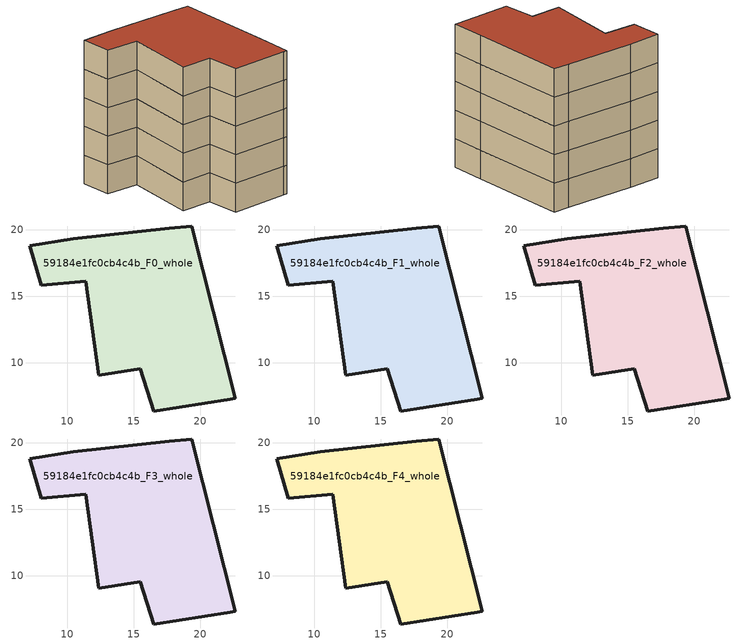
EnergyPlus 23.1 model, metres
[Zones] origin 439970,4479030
59184e1fc0cb4c4b_F0_whole
 floor ground (EU_floor_Construction): 19.33,20.28 21.78,10.62 22.62,7.34 22.25,7.28 16.5,6.39 15.48,9.55 12.37,9.08 11.4,16.14 8.04,15.83 7.19,18.79 10.46,19.33 17.64,20.12 z0
 wall outside (EU_wall_Construction): 17.64,20.12 10.46,19.33 7.19,18.79 8.04,15.83 11.4,16.14 12.37,9.08 15.48,9.55 16.5,6.39 22.25,7.28 22.62,7.34 21.78,10.62 19.33,20.28 17.64,20.12 z0:3
59184e1fc0cb4c4b_F1_whole
 floor to 59184e1fc0cb4c4b_F0_whole (EU_floor_Construction): 19.33,20.28 21.78,10.62 22.62,7.34 22.25,7.28 16.5,6.39 15.48,9.55 12.37,9.08 11.4,16.14 8.04,15.83 7.19,18.79 10.46,19.33 17.64,20.12 z3
 wall outside (EU_wall_Construction): 17.64,20.12 10.46,19.33 7.19,18.79 8.04,15.83 11.4,16.14 12.37,9.08 15.48,9.55 16.5,6.39 22.25,7.28 22.62,7.34 21.78,10.62 19.33,20.28 17.64,20.12 z3:6
59184e1fc0cb4c4b_F2_whole
 floor to 59184e1fc0cb4c4b_F1_whole (EU_floor_Construction): 19.33,20.28 21.78,10.62 22.62,7.34 22.25,7.28 16.5,6.39 15.48,9.55 12.37,9.08 11.4,16.14 8.04,15.83 7.19,18.79 10.46,19.33 17.64,20.12 z6
 wall outside (EU_wall_Construction): 17.64,20.12 10.46,19.33 7.19,18.79 8.04,15.83 11.4,16.14 12.37,9.08 15.48,9.55 16.5,6.39 22.25,7.28 22.62,7.34 21.78,10.62 19.33,20.28 17.64,20.12 z6:9
59184e1fc0cb4c4b_F3_whole
 floor to 59184e1fc0cb4c4b_F2_whole (EU_floor_Construction): 19.33,20.28 21.78,10.62 22.62,7.34 22.25,7.28 16.5,6.39 15.48,9.55 12.37,9.08 11.4,16.14 8.04,15.83 7.19,18.79 10.46,19.33 17.64,20.12 z9
 wall outside (EU_wall_Construction): 17.64,20.12 10.46,19.33 7.19,18.79 8.04,15.83 11.4,16.14 12.37,9.08 15.48,9.55 16.5,6.39 22.25,7.28 22.62,7.34 21.78,10.62 19.33,20.28 17.64,20.12 z9:12
59184e1fc0cb4c4b_F4_whole
 floor to 59184e1fc0cb4c4b_F3_whole (EU_floor_Construction): 19.33,20.28 21.78,10.62 22.62,7.34 22.25,7.28 16.5,6.39 15.48,9.55 12.37,9.08 11.4,16.14 8.04,15.83 7.19,18.79 10.46,19.33 17.64,20.12 z12
 wall outside (EU_wall_Construction): 17.64,20.12 10.46,19.33 7.19,18.79 8.04,15.83 11.4,16.14 12.37,9.08 15.48,9.55 16.5,6.39 22.25,7.28 22.62,7.34 21.78,10.62 19.33,20.28 17.64,20.12 z12:15
 roof outside (EU_roof_Construction): 22.62,7.34 21.78,10.62 19.33,20.28 17.64,20.12 10.46,19.33 7.19,18.79 8.04,15.83 11.4,16.14 12.37,9.08 15.48,9.55 16.5,6.39 22.25,7.28 z15
[Building]
EU S2 Campaign: North Axis=0; Terrain=City; Solar Distribution=FullExterior
[Site:Location]
Madrid: Latitude=40.5; Longitude=-3.5; Time Zone=1; Elevation=609
[SizingPeriod:WeatherFileDays]
AnnualSizingPeriod: Begin Month=1; Begin Day of Month=1; End Month=12; End Day of Month=31; Day of Week for Start Day=Monday; Use Weather File Daylight Saving Period=No; Use Weather File Rain and Snow Indicators=No
[MATERIAL]
EU_InternalMass_Material: Roughness=MediumRough; Thickness=0.1; Conductivity=1; Density=1800; Specific Heat=900; Thermal Absorptance=0.9; Solar Absorptance=0.7; Visible Absorptance=0.7
[MATERIAL:NOMASS] Roughness=MediumRough; Thermal Absorptance=0.9; Solar Absorptance=0.7; Visible Absorptance=0.7
Name | Thermal Resistance
EU_wall_NoMass | 1.60022
EU_roof_NoMass | 1.57597
EU_floor_NoMass | 0.470652
[CONSTRUCTION]
EU_wall_Construction: EU_wall_NoMass
EU_roof_Construction: EU_roof_NoMass
EU_floor_Construction: EU_floor_NoMass
EU_InternalMass_Construction: EU_InternalMass_Material
[ZONE] Type=1; Multiplier=1; Ceiling Height=autocalculate; Floor Area=autocalculate; Part of Total Floor Area=Yes
Name | Volume
59184e1fc0cb4c4b_F0_whole | 371.217
59184e1fc0cb4c4b_F1_whole; 59184e1fc0cb4c4b_F2_whole; 59184e1fc0cb4c4b_F3_whole; 59184e1fc0cb4c4b_F4_whole | 371.216
[INTERNALMASS] Construction=EU_InternalMass_Construction; Surface Area=123.739
Name | Zone or ZoneList
59184e1fc0cb4c4b_F0_whole_EU_InternalMass | 59184e1fc0cb4c4b_F0_whole
59184e1fc0cb4c4b_F1_whole_EU_InternalMass | 59184e1fc0cb4c4b_F1_whole
59184e1fc0cb4c4b_F2_whole_EU_InternalMass | 59184e1fc0cb4c4b_F2_whole
59184e1fc0cb4c4b_F3_whole_EU_InternalMass | 59184e1fc0cb4c4b_F3_whole
59184e1fc0cb4c4b_F4_whole_EU_InternalMass | 59184e1fc0cb4c4b_F4_whole
[OTHEREQUIPMENT] Fuel Type=Electricity; Design Level Calculation Method=Watts/Area; Power per Zone Floor Area=1; Fraction Latent=0; Fraction Radiant=0; Fraction Lost=0; Carbon Dioxide Generation Rate=0; EndUse Subcategory=EU_Step8_InternalGains
Name | Zone or ZoneList or Space or SpaceList | Schedule
EU_Step8_InternalGain_59184e1fc0cb4c4b_F0_whole_f000 | 59184e1fc0cb4c4b_F0_whole | EU_Step8_GainSchedule_59184e1fc0cb4c4b_F0_whole_f000
EU_Step8_InternalGain_59184e1fc0cb4c4b_F1_whole_f000 | 59184e1fc0cb4c4b_F1_whole | EU_Step8_GainSchedule_59184e1fc0cb4c4b_F1_whole_f000
EU_Step8_InternalGain_59184e1fc0cb4c4b_F2_whole_f000 | 59184e1fc0cb4c4b_F2_whole | EU_Step8_GainSchedule_59184e1fc0cb4c4b_F2_whole_f000
EU_Step8_InternalGain_59184e1fc0cb4c4b_F3_whole_f000 | 59184e1fc0cb4c4b_F3_whole | EU_Step8_GainSchedule_59184e1fc0cb4c4b_F3_whole_f000
EU_Step8_InternalGain_59184e1fc0cb4c4b_F4_whole_f000 | 59184e1fc0cb4c4b_F4_whole | EU_Step8_GainSchedule_59184e1fc0cb4c4b_F4_whole_f000
[ZONEVENTILATION:DESIGNFLOWRATE] Schedule=EU_AlwaysOn; Design Flow Rate Calculation Method=AirChanges/Hour; Air Changes per Hour=0.480704; Ventilation Type=Natural; Fan Pressure Rise=0; Fan Total Efficiency=1; Constant Term Coefficient=1; Temperature Term Coefficient=0; Velocity Term Coefficient=0; Velocity Squared Term Coefficient=0; Minimum Indoor Temperature=-100; Maximum Indoor Temperature=100; Delta Temperature=-100; Minimum Outdoor Temperature=-100; Maximum Outdoor Temperature=100; Maximum Wind Speed=40
Name | Zone or ZoneList or Space or SpaceList
EU_ConstantAir_59184e1fc0cb4c4b_F0_whole | 59184e1fc0cb4c4b_F0_whole
EU_ConstantAir_59184e1fc0cb4c4b_F1_whole | 59184e1fc0cb4c4b_F1_whole
EU_ConstantAir_59184e1fc0cb4c4b_F2_whole | 59184e1fc0cb4c4b_F2_whole
EU_ConstantAir_59184e1fc0cb4c4b_F3_whole | 59184e1fc0cb4c4b_F3_whole
EU_ConstantAir_59184e1fc0cb4c4b_F4_whole | 59184e1fc0cb4c4b_F4_whole
[HVACTEMPLATE:THERMOSTAT] Constant Heating Setpoint=20; Constant Cooling Setpoint=50
EU_HeatOnly_59184e1fc0cb4c4b_F0_whole; EU_HeatOnly_59184e1fc0cb4c4b_F1_whole; EU_HeatOnly_59184e1fc0cb4c4b_F2_whole; EU_HeatOnly_59184e1fc0cb4c4b_F3_whole; EU_HeatOnly_59184e1fc0cb4c4b_F4_whole
[HVACTEMPLATE:ZONE:IDEALLOADSAIRSYSTEM] System Availability Schedule=EU_AlwaysOn; Maximum Heating Supply Air Temperature=50; Minimum Cooling Supply Air Temperature=13; Maximum Heating Supply Air Humidity Ratio=0.0156; Minimum Cooling Supply Air Humidity Ratio=0.0077; Heating Limit=NoLimit; Cooling Limit=NoLimit; Heating Availability Schedule=EU_AlwaysOn; Cooling Availability Schedule=EU_CoolingOff; Dehumidification Control Type=ConstantSensibleHeatRatio; Cooling Sensible Heat Ratio=0.7; Dehumidification Setpoint=60; Humidification Control Type=None; Humidification Setpoint=30; Outdoor Air Method=None; Outdoor Air Flow Rate per Person=0.00944; Outdoor Air Flow Rate per Zone Floor Area=0; Outdoor Air Flow Rate per Zone=0; Demand Controlled Ventilation Type=None; Outdoor Air Economizer Type=NoEconomizer; Heat Recovery Type=None; Sensible Heat Recovery Effectiveness=0.7; Latent Heat Recovery Effectiveness=0.65
Name | Template Thermostat
59184e1fc0cb4c4b_F0_whole | EU_HeatOnly_59184e1fc0cb4c4b_F0_whole
59184e1fc0cb4c4b_F1_whole | EU_HeatOnly_59184e1fc0cb4c4b_F1_whole
59184e1fc0cb4c4b_F2_whole | EU_HeatOnly_59184e1fc0cb4c4b_F2_whole
59184e1fc0cb4c4b_F3_whole | EU_HeatOnly_59184e1fc0cb4c4b_F3_whole
59184e1fc0cb4c4b_F4_whole | EU_HeatOnly_59184e1fc0cb4c4b_F4_whole
[SIZING:ZONE] Zone Cooling Design Supply Air Temperature Input Method=SupplyAirTemperature; Zone Cooling Design Supply Air Temperature=13; Zone Heating Design Supply Air Temperature Input Method=SupplyAirTemperature; Zone Heating Design Supply Air Temperature=50; Zone Cooling Design Supply Air Humidity Ratio=0.008; Zone Heating Design Supply Air Humidity Ratio=0.008; Cooling Design Air Flow Method=DesignDay; Cooling Design Air Flow Rate=0; Cooling Minimum Air Flow per Zone Floor Area=0.000762; Cooling Minimum Air Flow=0; Cooling Minimum Air Flow Fraction=0.2; Heating Design Air Flow Method=DesignDay; Heating Design Air Flow Rate=0; Heating Maximum Air Flow per Zone Floor Area=0.002032; Heating Maximum Air Flow=0.141576; Heating Maximum Air Flow Fraction=0.3; Account for Dedicated Outdoor Air System=No; Dedicated Outdoor Air System Control Strategy=NeutralSupplyAir; Dedicated Outdoor Air Low Setpoint Temperature for Design=autosize; Dedicated Outdoor Air High Setpoint Temperature for Design=autosize; Zone Load Sizing Method=Sensible Load Only No Latent Load; Zone Latent Cooling Design Supply Air Humidity Ratio Input Method=HumidityRatioDifference; Zone Cooling Design Supply Air Humidity Ratio Difference=0.005; Zone Latent Heating Design Supply Air Humidity Ratio Input Method=HumidityRatioDifference; Zone Humidification Design Supply Air Humidity Ratio Difference=0.005
59184e1fc0cb4c4b_F0_whole; 59184e1fc0cb4c4b_F1_whole; 59184e1fc0cb4c4b_F2_whole; 59184e1fc0cb4c4b_F3_whole; 59184e1fc0cb4c4b_F4_whole
[SCHEDULE:CONSTANT]
Name | Hourly Value
EU_AlwaysOn | 1
EU_CoolingOff | 0
[SCHEDULE:FILE] Column Number=1; Rows to Skip at Top=0; Number of Hours of Data=8760; Column Separator=Comma; Interpolate to Timestep=No; Minutes per Item=60; Adjust Schedule for Daylight Savings=Yes
Name | File
EU_Step8_GainSchedule_59184e1fc0cb4c4b_F0_whole_f000 | C:\Users\o_iseri\Desktop\OpenUBEM\openubem\outputs\eu_evidence\EU-11\ES-MAD-BERRUGUETE\idfs\59184e1fc0cb4c4b\59184e1fc0cb4c4b_F0_whole_f000_gain.csv
EU_Step8_GainSchedule_59184e1fc0cb4c4b_F1_whole_f000 | C:\Users\o_iseri\Desktop\OpenUBEM\openubem\outputs\eu_evidence\EU-11\ES-MAD-BERRUGUETE\idfs\59184e1fc0cb4c4b\59184e1fc0cb4c4b_F1_whole_f000_gain.csv
EU_Step8_GainSchedule_59184e1fc0cb4c4b_F2_whole_f000 | C:\Users\o_iseri\Desktop\OpenUBEM\openubem\outputs\eu_evidence\EU-11\ES-MAD-BERRUGUETE\idfs\59184e1fc0cb4c4b\59184e1fc0cb4c4b_F2_whole_f000_gain.csv
EU_Step8_GainSchedule_59184e1fc0cb4c4b_F3_whole_f000 | C:\Users\o_iseri\Desktop\OpenUBEM\openubem\outputs\eu_evidence\EU-11\ES-MAD-BERRUGUETE\idfs\59184e1fc0cb4c4b\59184e1fc0cb4c4b_F3_whole_f000_gain.csv
EU_Step8_GainSchedule_59184e1fc0cb4c4b_F4_whole_f000 | C:\Users\o_iseri\Desktop\OpenUBEM\openubem\outputs\eu_evidence\EU-11\ES-MAD-BERRUGUETE\idfs\59184e1fc0cb4c4b\59184e1fc0cb4c4b_F4_whole_f000_gain.csv
